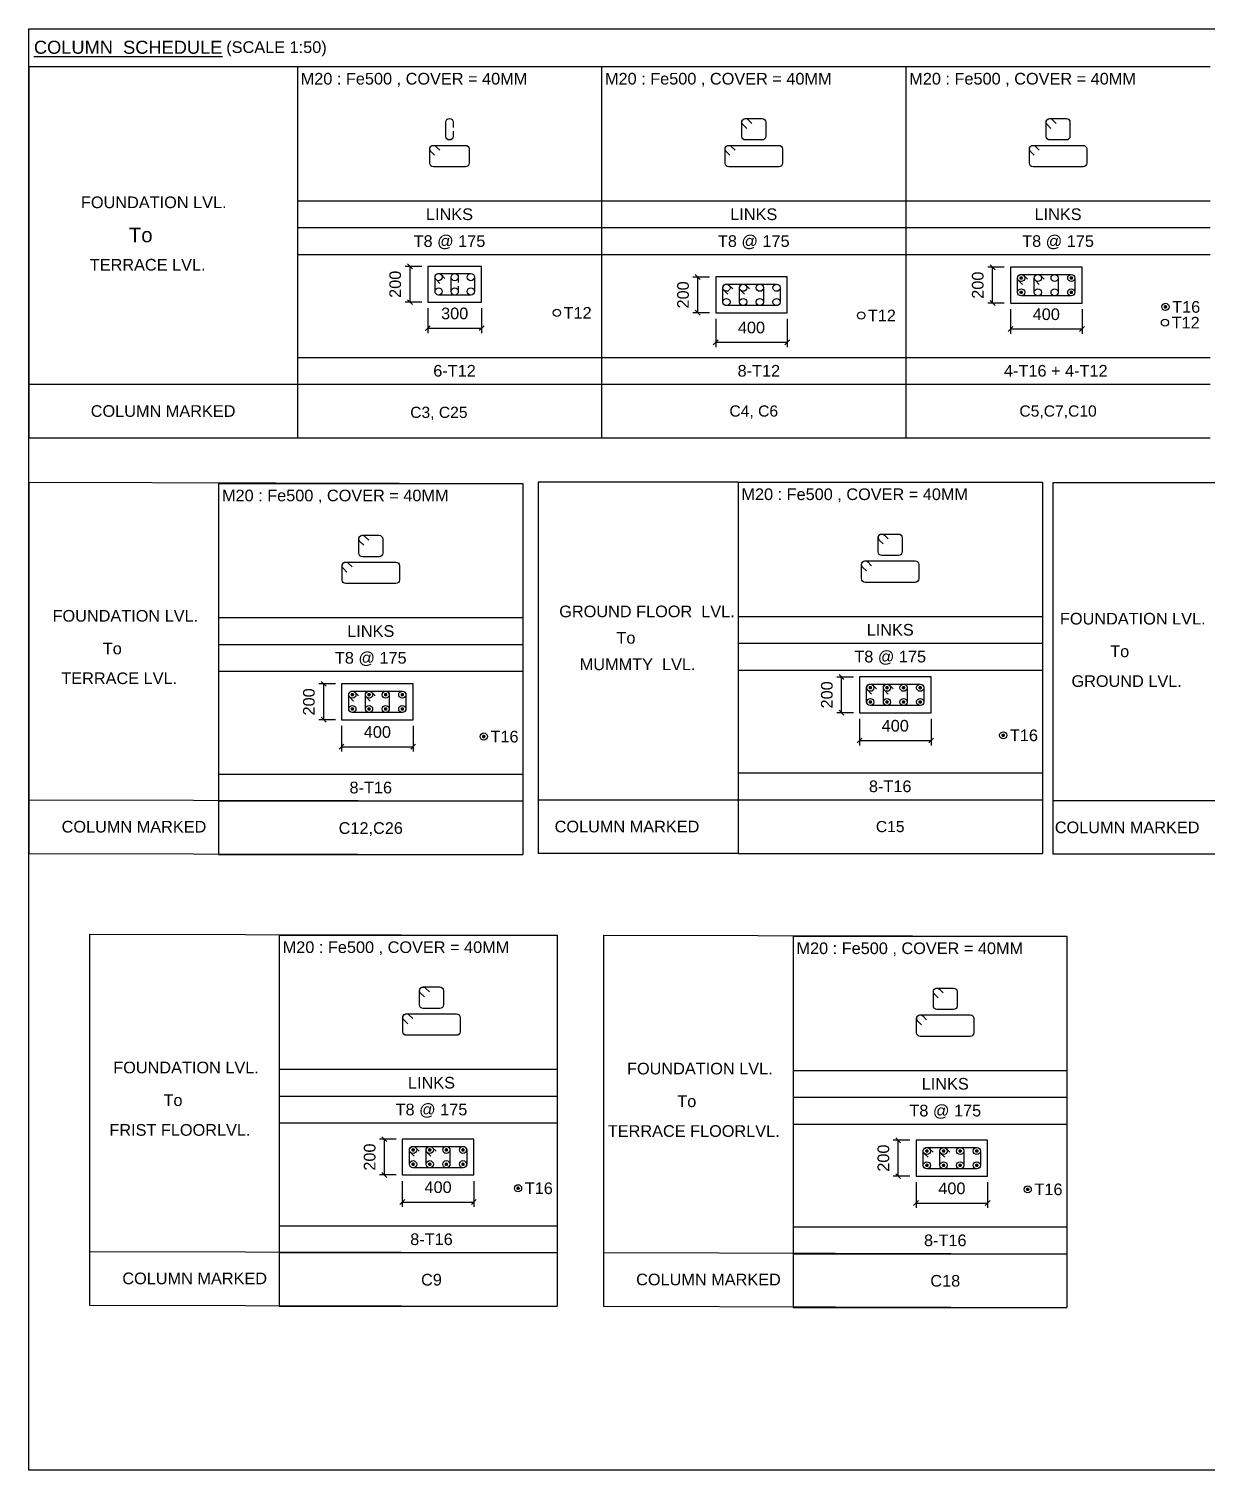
# Model space of a CAD drawing. Header units: metres. Extents: x 1689 to 2066, y 219 to 408.
# Drawn here: x 1733.46 to 1745.59, y 241.76 to 256.61 of the extents above; entities that cross this region are included whole.
import ezdxf
from ezdxf.enums import TextEntityAlignment as Align

# ---------------------------------------------------------------- set-up
doc = ezdxf.new("R2010")
doc.units = ezdxf.units.M
doc.header["$LTSCALE"] = 1.5
for name, color, linetype in [('Concrete Line', 2, 'Continuous'), ('DIM', 7, 'Continuous'), ('Labels', 4, 'Continuous'), ('Link', 225, 'Continuous'), ('Reinforcement', 4, 'Continuous'), ('Schedule Border', 60, 'Continuous'), ('Schedule Header', 4, 'Continuous'), ('Schedule Line', 60, 'Continuous'), ('Text', 31, 'Continuous')]:
    doc.layers.add(name, color=color, linetype=linetype)
doc.layers.add('FORMAT - STR', color=7, linetype='Continuous', lineweight=25)
doc.styles.add('SC-COL1', font='SansSerif')
doc.styles.add('SC-COL2', font='SansSerif')
doc.styles.add('SC-FTG1', font='sanss___.ttf')
doc.styles.get("Standard").update_dxf_attribs({"font": 'arial.ttf', "height": 0.2})
doc.dimstyles.get("Standard").update_dxf_attribs({"dimtxt": 0.18, "dimasz": 0.2, "dimexe": 0.18, "dimexo": 0.0625, "dimgap": 0.09, "dimtad": 1, "dimdec": 4, "dimzin": 0, "dimdsep": 46, "dimtxsty": 'Standard', "dimblk": 'OBLIQUE', "dimcen": 0.09, "dimadec": 0, "dimazin": 0, "dimtfac": 1, "dimtdec": 4, "dimtofl": 0, "dimtmove": 0, "dimatfit": 3, "dimfxl": 1, "dimtolj": 1, "dimtzin": 0, "dimarcsym": 0})

# ---------------------------------------------------------------- blocks, each defined once
blk = doc.blocks.new('_Oblique')
at = {"color": 0, "linetype": 'ByBlock', "lineweight": -2}
blk.add_line((-0.5, -0.5), (0.5, 0.5), dxfattribs=at)
blk = doc.blocks.new('*D128')
at = {"layer": 'Defpoints', "color": 0, "transparency": 16777216}
for p in [(1737.565, 253.792), (1738.118, 253.792), (1738.118, 253.524)]:
    blk.add_point(p, dxfattribs=at)
at = {"layer": 'DIM', "color": 0, "lineweight": -2, "transparency": 16777216}
for p, q in [((1737.565, 253.729), (1737.565, 253.474)), ((1738.118, 253.729), (1738.118, 253.474)), ((1737.565, 253.524), (1738.118, 253.524))]:
    blk.add_line(p, q, dxfattribs=at)
at = {"layer": 'DIM', "color": 0, "lineweight": -2, "transparency": 16777216, "xscale": 0.05, "yscale": 0.05, "zscale": 0.05, "rotation": 180}
blk.add_blockref('_Oblique', (1737.565, 253.524), dxfattribs=at)
at = {"layer": 'DIM', "color": 0, "lineweight": -2, "transparency": 16777216, "xscale": 0.05, "yscale": 0.05, "zscale": 0.05}
blk.add_blockref('_Oblique', (1738.118, 253.524), dxfattribs=at)
at = {"layer": 'DIM', "color": 0, "transparency": 16777216, "insert": (1737.841, 253.675), "char_height": 0.2, "attachment_point": 5}
blk.add_mtext('\\A1;{\\H0.6x;300}', dxfattribs=at)
blk = doc.blocks.new('*D129')
at = {"layer": 'Defpoints', "color": 0, "transparency": 16777216}
for p in [(1737.381, 254.161), (1737.565, 254.161), (1737.565, 253.792)]:
    blk.add_point(p, dxfattribs=at)
at = {"layer": 'DIM', "color": 0, "lineweight": -2, "transparency": 16777216}
for p, q in [((1737.502, 254.161), (1737.331, 254.161)), ((1737.381, 253.792), (1737.381, 254.161)), ((1737.502, 253.792), (1737.331, 253.792))]:
    blk.add_line(p, q, dxfattribs=at)
at = {"layer": 'DIM', "color": 0, "lineweight": -2, "transparency": 16777216, "xscale": 0.05, "yscale": 0.05, "zscale": 0.05}
for p, rotation in [((1737.381, 254.161), 90), ((1737.381, 253.792), 270)]:
    blk.add_blockref('_Oblique', p, dxfattribs=dict(at, rotation=rotation))
at = {"layer": 'DIM', "color": 0, "transparency": 16777216, "insert": (1737.229, 253.976), "char_height": 0.2, "attachment_point": 5, "rotation": 90}
blk.add_mtext('\\A1;{\\H0.6x;200}', dxfattribs=at)
blk = doc.blocks.new('*D130')
at = {"layer": 'Defpoints', "color": 0, "transparency": 16777216}
for p in [(1740.529, 253.683), (1741.266, 253.683), (1741.266, 253.379)]:
    blk.add_point(p, dxfattribs=at)
at = {"layer": 'DIM', "color": 0, "lineweight": -2, "transparency": 16777216}
for p, q in [((1740.529, 253.62), (1740.529, 253.329)), ((1741.266, 253.62), (1741.266, 253.329)), ((1740.529, 253.379), (1741.266, 253.379))]:
    blk.add_line(p, q, dxfattribs=at)
at = {"layer": 'DIM', "color": 0, "lineweight": -2, "transparency": 16777216, "xscale": 0.05, "yscale": 0.05, "zscale": 0.05, "rotation": 180}
blk.add_blockref('_Oblique', (1740.529, 253.379), dxfattribs=at)
at = {"layer": 'DIM', "color": 0, "lineweight": -2, "transparency": 16777216, "xscale": 0.05, "yscale": 0.05, "zscale": 0.05}
blk.add_blockref('_Oblique', (1741.266, 253.379), dxfattribs=at)
at = {"layer": 'DIM', "color": 0, "transparency": 16777216, "insert": (1740.897, 253.53), "char_height": 0.2, "attachment_point": 5}
blk.add_mtext('\\A1;{\\H0.6x;400}', dxfattribs=at)
blk = doc.blocks.new('*D131')
at = {"layer": 'Defpoints', "color": 0, "transparency": 16777216}
for p in [(1740.344, 254.051), (1740.529, 254.051), (1740.529, 253.683)]:
    blk.add_point(p, dxfattribs=at)
at = {"layer": 'DIM', "color": 0, "lineweight": -2, "transparency": 16777216}
for p, q in [((1740.466, 254.051), (1740.294, 254.051)), ((1740.344, 253.683), (1740.344, 254.051)), ((1740.466, 253.683), (1740.294, 253.683))]:
    blk.add_line(p, q, dxfattribs=at)
at = {"layer": 'DIM', "color": 0, "lineweight": -2, "transparency": 16777216, "xscale": 0.05, "yscale": 0.05, "zscale": 0.05}
for p, rotation in [((1740.344, 254.051), 90), ((1740.344, 253.683), 270)]:
    blk.add_blockref('_Oblique', p, dxfattribs=dict(at, rotation=rotation))
at = {"layer": 'DIM', "color": 0, "transparency": 16777216, "insert": (1740.193, 253.867), "char_height": 0.2, "attachment_point": 5, "rotation": 90}
blk.add_mtext('\\A1;{\\H0.6x;200}', dxfattribs=at)
blk = doc.blocks.new('*D132')
at = {"layer": 'Defpoints', "color": 0, "transparency": 16777216}
for p in [(1743.564, 253.783), (1744.301, 253.783), (1744.301, 253.516)]:
    blk.add_point(p, dxfattribs=at)
at = {"layer": 'DIM', "color": 0, "lineweight": -2, "transparency": 16777216}
for p, q in [((1743.564, 253.72), (1743.564, 253.466)), ((1744.301, 253.72), (1744.301, 253.466)), ((1743.564, 253.516), (1744.301, 253.516))]:
    blk.add_line(p, q, dxfattribs=at)
at = {"layer": 'DIM', "color": 0, "lineweight": -2, "transparency": 16777216, "xscale": 0.05, "yscale": 0.05, "zscale": 0.05, "rotation": 180}
blk.add_blockref('_Oblique', (1743.564, 253.516), dxfattribs=at)
at = {"layer": 'DIM', "color": 0, "lineweight": -2, "transparency": 16777216, "xscale": 0.05, "yscale": 0.05, "zscale": 0.05}
blk.add_blockref('_Oblique', (1744.301, 253.516), dxfattribs=at)
at = {"layer": 'DIM', "color": 0, "transparency": 16777216, "insert": (1743.933, 253.667), "char_height": 0.2, "attachment_point": 5}
blk.add_mtext('\\A1;{\\H0.6x;400}', dxfattribs=at)
blk = doc.blocks.new('*D133')
at = {"layer": 'Defpoints', "color": 0, "transparency": 16777216}
for p in [(1743.38, 254.151), (1743.564, 254.151), (1743.564, 253.783)]:
    blk.add_point(p, dxfattribs=at)
at = {"layer": 'DIM', "color": 0, "lineweight": -2, "transparency": 16777216}
for p, q in [((1743.501, 254.151), (1743.33, 254.151)), ((1743.38, 253.783), (1743.38, 254.151)), ((1743.501, 253.783), (1743.33, 253.783))]:
    blk.add_line(p, q, dxfattribs=at)
at = {"layer": 'DIM', "color": 0, "lineweight": -2, "transparency": 16777216, "xscale": 0.05, "yscale": 0.05, "zscale": 0.05}
for p, rotation in [((1743.38, 254.151), 90), ((1743.38, 253.783), 270)]:
    blk.add_blockref('_Oblique', p, dxfattribs=dict(at, rotation=rotation))
at = {"layer": 'DIM', "color": 0, "transparency": 16777216, "insert": (1743.228, 253.967), "char_height": 0.2, "attachment_point": 5, "rotation": 90}
blk.add_mtext('\\A1;{\\H0.6x;200}', dxfattribs=at)
blk = doc.blocks.new('*D122')
at = {"layer": 'Defpoints', "color": 0, "transparency": 16777216}
for p in [(1742.009, 249.562), (1742.747, 249.562), (1742.747, 249.276)]:
    blk.add_point(p, dxfattribs=at)
at = {"layer": 'DIM', "color": 0, "lineweight": -2, "transparency": 16777216}
for p, q in [((1742.009, 249.499), (1742.009, 249.226)), ((1742.747, 249.499), (1742.747, 249.226)), ((1742.009, 249.276), (1742.747, 249.276))]:
    blk.add_line(p, q, dxfattribs=at)
at = {"layer": 'DIM', "color": 0, "lineweight": -2, "transparency": 16777216, "xscale": 0.05, "yscale": 0.05, "zscale": 0.05, "rotation": 180}
blk.add_blockref('_Oblique', (1742.009, 249.276), dxfattribs=at)
at = {"layer": 'DIM', "color": 0, "lineweight": -2, "transparency": 16777216, "xscale": 0.05, "yscale": 0.05, "zscale": 0.05}
blk.add_blockref('_Oblique', (1742.747, 249.276), dxfattribs=at)
at = {"layer": 'DIM', "color": 0, "transparency": 16777216, "insert": (1742.378, 249.427), "char_height": 0.2, "attachment_point": 5}
blk.add_mtext('\\A1;{\\H0.6x;400}', dxfattribs=at)
blk = doc.blocks.new('*D123')
at = {"layer": 'Defpoints', "color": 0, "transparency": 16777216}
for p in [(1741.825, 249.93), (1742.009, 249.93), (1742.009, 249.562)]:
    blk.add_point(p, dxfattribs=at)
at = {"layer": 'DIM', "color": 0, "lineweight": -2, "transparency": 16777216}
for p, q in [((1741.947, 249.93), (1741.775, 249.93)), ((1741.825, 249.562), (1741.825, 249.93)), ((1741.947, 249.562), (1741.775, 249.562))]:
    blk.add_line(p, q, dxfattribs=at)
at = {"layer": 'DIM', "color": 0, "lineweight": -2, "transparency": 16777216, "xscale": 0.05, "yscale": 0.05, "zscale": 0.05}
for p, rotation in [((1741.825, 249.93), 90), ((1741.825, 249.562), 270)]:
    blk.add_blockref('_Oblique', p, dxfattribs=dict(at, rotation=rotation))
at = {"layer": 'DIM', "color": 0, "transparency": 16777216, "insert": (1741.674, 249.746), "char_height": 0.2, "attachment_point": 5, "rotation": 90}
blk.add_mtext('\\A1;{\\H0.6x;200}', dxfattribs=at)
blk = doc.blocks.new('*D134')
at = {"layer": 'Defpoints', "color": 0, "transparency": 16777216}
for p in [(1736.676, 249.49), (1737.413, 249.49), (1737.413, 249.212)]:
    blk.add_point(p, dxfattribs=at)
at = {"layer": 'DIM', "color": 0, "lineweight": -2, "transparency": 16777216}
for p, q in [((1736.676, 249.427), (1736.676, 249.162)), ((1737.413, 249.427), (1737.413, 249.162)), ((1736.676, 249.212), (1737.413, 249.212))]:
    blk.add_line(p, q, dxfattribs=at)
at = {"layer": 'DIM', "color": 0, "lineweight": -2, "transparency": 16777216, "xscale": 0.05, "yscale": 0.05, "zscale": 0.05, "rotation": 180}
blk.add_blockref('_Oblique', (1736.676, 249.212), dxfattribs=at)
at = {"layer": 'DIM', "color": 0, "lineweight": -2, "transparency": 16777216, "xscale": 0.05, "yscale": 0.05, "zscale": 0.05}
blk.add_blockref('_Oblique', (1737.413, 249.212), dxfattribs=at)
at = {"layer": 'DIM', "color": 0, "transparency": 16777216, "insert": (1737.045, 249.363), "char_height": 0.2, "attachment_point": 5}
blk.add_mtext('\\A1;{\\H0.6x;400}', dxfattribs=at)
blk = doc.blocks.new('*D135')
at = {"layer": 'Defpoints', "color": 0, "transparency": 16777216}
for p in [(1736.492, 249.859), (1736.676, 249.859), (1736.676, 249.49)]:
    blk.add_point(p, dxfattribs=at)
at = {"layer": 'DIM', "color": 0, "lineweight": -2, "transparency": 16777216}
for p, q in [((1736.614, 249.859), (1736.442, 249.859)), ((1736.492, 249.49), (1736.492, 249.859)), ((1736.614, 249.49), (1736.442, 249.49))]:
    blk.add_line(p, q, dxfattribs=at)
at = {"layer": 'DIM', "color": 0, "lineweight": -2, "transparency": 16777216, "xscale": 0.05, "yscale": 0.05, "zscale": 0.05}
for p, rotation in [((1736.492, 249.859), 90), ((1736.492, 249.49), 270)]:
    blk.add_blockref('_Oblique', p, dxfattribs=dict(at, rotation=rotation))
at = {"layer": 'DIM', "color": 0, "transparency": 16777216, "insert": (1736.34, 249.674), "char_height": 0.2, "attachment_point": 5, "rotation": 90}
blk.add_mtext('\\A1;{\\H0.6x;200}', dxfattribs=at)
blk = doc.blocks.new('*D169')
at = {"layer": 'Defpoints', "color": 0, "transparency": 16777216}
for p in [(1737.301, 244.8), (1738.038, 244.8), (1738.038, 244.521)]:
    blk.add_point(p, dxfattribs=at)
at = {"layer": 'DIM', "color": 0, "lineweight": -2, "transparency": 16777216}
for p, q in [((1737.301, 244.737), (1737.301, 244.471)), ((1738.038, 244.737), (1738.038, 244.471)), ((1737.301, 244.521), (1738.038, 244.521))]:
    blk.add_line(p, q, dxfattribs=at)
at = {"layer": 'DIM', "color": 0, "lineweight": -2, "transparency": 16777216, "xscale": 0.05, "yscale": 0.05, "zscale": 0.05, "rotation": 180}
blk.add_blockref('_Oblique', (1737.301, 244.521), dxfattribs=at)
at = {"layer": 'DIM', "color": 0, "lineweight": -2, "transparency": 16777216, "xscale": 0.05, "yscale": 0.05, "zscale": 0.05}
blk.add_blockref('_Oblique', (1738.038, 244.521), dxfattribs=at)
at = {"layer": 'DIM', "color": 0, "transparency": 16777216, "insert": (1737.67, 244.673), "char_height": 0.2, "attachment_point": 5}
blk.add_mtext('\\A1;{\\H0.6x;400}', dxfattribs=at)
blk = doc.blocks.new('*D170')
at = {"layer": 'Defpoints', "color": 0, "transparency": 16777216}
for p in [(1737.117, 245.168), (1737.301, 245.168), (1737.301, 244.8)]:
    blk.add_point(p, dxfattribs=at)
at = {"layer": 'DIM', "color": 0, "lineweight": -2, "transparency": 16777216}
for p, q in [((1737.239, 245.168), (1737.067, 245.168)), ((1737.117, 244.8), (1737.117, 245.168)), ((1737.239, 244.8), (1737.067, 244.8))]:
    blk.add_line(p, q, dxfattribs=at)
at = {"layer": 'DIM', "color": 0, "lineweight": -2, "transparency": 16777216, "xscale": 0.05, "yscale": 0.05, "zscale": 0.05}
for p, rotation in [((1737.117, 245.168), 90), ((1737.117, 244.8), 270)]:
    blk.add_blockref('_Oblique', p, dxfattribs=dict(at, rotation=rotation))
at = {"layer": 'DIM', "color": 0, "transparency": 16777216, "insert": (1736.966, 244.984), "char_height": 0.2, "attachment_point": 5, "rotation": 90}
blk.add_mtext('\\A1;{\\H0.6x;200}', dxfattribs=at)
blk = doc.blocks.new('*D171')
at = {"layer": 'Defpoints', "color": 0, "transparency": 16777216}
for p in [(1742.592, 244.788), (1743.329, 244.788), (1743.329, 244.51)]:
    blk.add_point(p, dxfattribs=at)
at = {"layer": 'DIM', "color": 0, "lineweight": -2, "transparency": 16777216}
for p, q in [((1742.592, 244.726), (1742.592, 244.46)), ((1743.329, 244.726), (1743.329, 244.46)), ((1742.592, 244.51), (1743.329, 244.51))]:
    blk.add_line(p, q, dxfattribs=at)
at = {"layer": 'DIM', "color": 0, "lineweight": -2, "transparency": 16777216, "xscale": 0.05, "yscale": 0.05, "zscale": 0.05, "rotation": 180}
blk.add_blockref('_Oblique', (1742.592, 244.51), dxfattribs=at)
at = {"layer": 'DIM', "color": 0, "lineweight": -2, "transparency": 16777216, "xscale": 0.05, "yscale": 0.05, "zscale": 0.05}
blk.add_blockref('_Oblique', (1743.329, 244.51), dxfattribs=at)
at = {"layer": 'DIM', "color": 0, "transparency": 16777216, "insert": (1742.961, 244.661), "char_height": 0.2, "attachment_point": 5}
blk.add_mtext('\\A1;{\\H0.6x;400}', dxfattribs=at)
blk = doc.blocks.new('*D172')
at = {"layer": 'Defpoints', "color": 0, "transparency": 16777216}
for p in [(1742.408, 245.157), (1742.592, 245.157), (1742.592, 244.788)]:
    blk.add_point(p, dxfattribs=at)
at = {"layer": 'DIM', "color": 0, "lineweight": -2, "transparency": 16777216}
for p, q in [((1742.529, 245.157), (1742.358, 245.157)), ((1742.408, 244.788), (1742.408, 245.157)), ((1742.529, 244.788), (1742.358, 244.788))]:
    blk.add_line(p, q, dxfattribs=at)
at = {"layer": 'DIM', "color": 0, "lineweight": -2, "transparency": 16777216, "xscale": 0.05, "yscale": 0.05, "zscale": 0.05}
for p, rotation in [((1742.408, 245.157), 90), ((1742.408, 244.788), 270)]:
    blk.add_blockref('_Oblique', p, dxfattribs=dict(at, rotation=rotation))
at = {"layer": 'DIM', "color": 0, "transparency": 16777216, "insert": (1742.256, 244.973), "char_height": 0.2, "attachment_point": 5, "rotation": 90}
blk.add_mtext('\\A1;{\\H0.6x;200}', dxfattribs=at)

msp = doc.modelspace()

# ---------------------------------------------------------------- linework, layer by layer
at = {"layer": 'Concrete Line'}
for points in [[(1738.11782, 254.16062), (1737.56486, 254.16062)], [(1737.56486, 254.16062), (1737.56486, 253.79198)], [(1738.11782, 253.79198), (1738.11782, 254.16062)], [(1744.30115, 254.15145), (1743.56387, 254.15145)], [(1743.56387, 254.15145), (1743.56387, 253.78281)], [(1744.30115, 253.78281), (1744.30115, 254.15145)], [(1741.26609, 254.05136), (1740.52881, 254.05136)], [(1740.52881, 254.05136), (1740.52881, 253.68272)], [(1741.26609, 253.68272), (1741.26609, 254.05136)], [(1737.56486, 253.79198), (1738.11782, 253.79198)], [(1740.52881, 253.68272), (1741.26609, 253.68272)], [(1743.56387, 253.78281), (1744.30115, 253.78281)], [(1742.74657, 249.93031), (1742.00929, 249.93031)], [(1742.00929, 249.93031), (1742.00929, 249.56167)], [(1742.74657, 249.56167), (1742.74657, 249.93031)], [(1737.41331, 249.85861), (1736.67603, 249.85861)], [(1736.67603, 249.85861), (1736.67603, 249.48997)], [(1737.41331, 249.48997), (1737.41331, 249.85861)], [(1736.67603, 249.48997), (1737.41331, 249.48997)], [(1742.00929, 249.56167), (1742.74657, 249.56167)], [(1738.0384, 245.16835), (1737.30112, 245.16835)], [(1737.30112, 245.16835), (1737.30112, 244.79971)], [(1738.0384, 244.79971), (1738.0384, 245.16835)], [(1743.32922, 245.15711), (1742.59194, 245.15711)], [(1742.59194, 245.15711), (1742.59194, 244.78847)], [(1743.32922, 244.78847), (1743.32922, 245.15711)], [(1737.30112, 244.79971), (1738.0384, 244.79971)], [(1742.59194, 244.78847), (1743.32922, 244.78847)]]:
    msp.add_lwpolyline(points, dxfattribs=at)
at = {"layer": 'FORMAT - STR'}
msp.add_lwpolyline([(1754.45592, 256.60817), (1754.45592, 241.75817), (1733.45592, 241.75817), (1733.45592, 256.60817)], close=True, dxfattribs=at)
at = {"layer": 'Link'}
for points in [[(1737.8243, 255.55496), (1737.8243, 255.49967, -1), (1737.75057, 255.49967), (1737.75057, 255.64712, -1), (1737.8243, 255.64712), (1737.8243, 255.59183)], [(1740.84788, 255.58196), (1740.80878, 255.62106, -0.66831359), (1740.83486, 255.68399), (1741.00689, 255.68399, -0.4143234), (1741.04376, 255.64712), (1741.04376, 255.49967, -0.4143234), (1741.00689, 255.4628), (1740.83486, 255.4628, -0.4143234), (1740.79799, 255.49967), (1740.79799, 255.64712, -0.6681793), (1740.86091, 255.67319), (1740.90001, 255.63409)], [(1743.98132, 255.58196), (1743.94222, 255.62106, -0.66831359), (1743.9683, 255.68399), (1744.14033, 255.68399, -0.4143234), (1744.1772, 255.64712), (1744.1772, 255.49967, -0.4143234), (1744.14033, 255.4628), (1743.9683, 255.4628, -0.4143234), (1743.93143, 255.49967), (1743.93143, 255.64712, -0.6681793), (1743.99435, 255.67319), (1744.03345, 255.63409)], [(1737.63458, 255.30548), (1737.59548, 255.34458, -0.66817797), (1737.62155, 255.40751), (1737.95332, 255.40751, -0.41421356), (1737.99019, 255.37064), (1737.99019, 255.22319, -0.41421356), (1737.95332, 255.18632), (1737.62155, 255.18632, -0.41421356), (1737.58468, 255.22319), (1737.58468, 255.37064, -0.6681793), (1737.64761, 255.39671), (1737.68671, 255.35761)], [(1740.67586, 255.30548), (1740.63676, 255.34458, -0.66817797), (1740.66283, 255.40751), (1741.17892, 255.40751, -0.41421356), (1741.21579, 255.37064), (1741.21579, 255.22319, -0.41421356), (1741.17892, 255.18632), (1740.66283, 255.18632, -0.41421356), (1740.62596, 255.22319), (1740.62596, 255.37064, -0.6681793), (1740.68889, 255.39671), (1740.72799, 255.35761)], [(1743.8093, 255.30548), (1743.7702, 255.34458, -0.66817797), (1743.79627, 255.40751), (1744.31236, 255.40751, -0.41421356), (1744.34923, 255.37064), (1744.34923, 255.22319, -0.41421356), (1744.31236, 255.18632), (1743.79627, 255.18632, -0.41421356), (1743.7594, 255.22319), (1743.7594, 255.37064, -0.6681793), (1743.82233, 255.39671), (1743.86143, 255.35761)], [(1737.68849, 253.98486), (1737.64939, 254.02396, -0.66817797), (1737.67546, 254.08689), (1738.00723, 254.08689, -0.41421356), (1738.0441, 254.05003), (1738.0441, 253.90257, -0.41421356), (1738.00723, 253.86571), (1737.67546, 253.86571, -0.41421356), (1737.63859, 253.90257), (1737.63859, 254.05003, -0.6681793), (1737.70152, 254.07609), (1737.74062, 254.03699)], [(1737.87821, 253.95787), (1737.87821, 253.90257, -1), (1737.80448, 253.90257), (1737.80448, 254.05003, -1), (1737.87821, 254.05003), (1737.87821, 253.99473)], [(1740.65244, 253.8756), (1740.61334, 253.9147, -0.66817797), (1740.63941, 253.97764), (1741.1555, 253.97764, -0.41421356), (1741.19237, 253.94077), (1741.19237, 253.79332, -0.41421356), (1741.1555, 253.75645), (1740.63941, 253.75645, -0.41421356), (1740.60254, 253.79332), (1740.60254, 253.94077, -0.6681793), (1740.66547, 253.96684), (1740.70457, 253.92774)], [(1740.82446, 253.8756), (1740.78536, 253.9147, -0.66831359), (1740.81144, 253.97764), (1740.98347, 253.97764, -0.4143234), (1741.02034, 253.94077), (1741.02034, 253.79332, -0.4143234), (1740.98347, 253.75645), (1740.81144, 253.75645, -0.4143234), (1740.77457, 253.79332), (1740.77457, 253.94077, -0.6681793), (1740.83749, 253.96684), (1740.87659, 253.92774)], [(1743.6875, 253.97569), (1743.6484, 254.01479, -0.66817797), (1743.67446, 254.07772), (1744.19056, 254.07772, -0.41421356), (1744.22742, 254.04086), (1744.22742, 253.8934, -0.41421356), (1744.19056, 253.85654), (1743.67446, 253.85654, -0.41421356), (1743.6376, 253.8934), (1743.6376, 254.04086, -0.6681793), (1743.70053, 254.06692), (1743.73963, 254.02782)], [(1743.85951, 253.97569), (1743.82041, 254.01479, -0.66831359), (1743.84649, 254.07772), (1744.01853, 254.07772, -0.4143234), (1744.05539, 254.04086), (1744.05539, 253.8934, -0.4143234), (1744.01853, 253.85654), (1743.84649, 253.85654, -0.4143234), (1743.80963, 253.8934), (1743.80963, 254.04086, -0.6681793), (1743.87255, 254.06692), (1743.91165, 254.02782)], [(1736.90391, 251.28797), (1736.86481, 251.32707, -0.66831359), (1736.89089, 251.39), (1737.06293, 251.39, -0.4143234), (1737.09979, 251.35314), (1737.09979, 251.20568, -0.4143234), (1737.06293, 251.16882), (1736.89089, 251.16882, -0.4143234), (1736.85403, 251.20568), (1736.85403, 251.35314, -0.6681793), (1736.91695, 251.37921), (1736.95605, 251.34011)], [(1742.25279, 251.30082), (1742.21369, 251.33992, -0.66831359), (1742.23977, 251.40285), (1742.41181, 251.40285, -0.4143234), (1742.44867, 251.36598), (1742.44867, 251.21853, -0.4143234), (1742.41181, 251.18166), (1742.23977, 251.18166, -0.4143234), (1742.20291, 251.21853), (1742.20291, 251.36598, -0.6681793), (1742.26583, 251.39205), (1742.30493, 251.35295)], [(1736.7319, 251.01149), (1736.6928, 251.05059, -0.66817797), (1736.71886, 251.11352), (1737.23496, 251.11352, -0.41421356), (1737.27182, 251.07666), (1737.27182, 250.9292, -0.41421356), (1737.23496, 250.89234), (1736.71886, 250.89234, -0.41421356), (1736.682, 250.9292), (1736.682, 251.07666, -0.6681793), (1736.74493, 251.10273), (1736.78403, 251.06363)], [(1742.08078, 251.02434), (1742.04168, 251.06344, -0.66817797), (1742.06774, 251.12637), (1742.58384, 251.12637, -0.41421356), (1742.6207, 251.0895), (1742.6207, 250.94205, -0.41421356), (1742.58384, 250.90518), (1742.06774, 250.90518, -0.41421356), (1742.03088, 250.94205), (1742.03088, 251.0895, -0.6681793), (1742.09381, 251.11557), (1742.13291, 251.07647)], [(1736.79966, 249.68285), (1736.76056, 249.72195, -0.66817797), (1736.78663, 249.78488), (1737.30272, 249.78488, -0.41421356), (1737.33959, 249.74802), (1737.33959, 249.60056, -0.41421356), (1737.30272, 249.5637), (1736.78663, 249.5637, -0.41421356), (1736.74976, 249.60056), (1736.74976, 249.74802, -0.6681793), (1736.81269, 249.77409), (1736.85179, 249.73499)], [(1736.97168, 249.68285), (1736.93258, 249.72195, -0.66831359), (1736.95866, 249.78488), (1737.13069, 249.78488, -0.4143234), (1737.16756, 249.74802), (1737.16756, 249.60056, -0.4143234), (1737.13069, 249.5637), (1736.95866, 249.5637, -0.4143234), (1736.92179, 249.60056), (1736.92179, 249.74802, -0.6681793), (1736.98471, 249.77409), (1737.02381, 249.73499)], [(1742.13292, 249.75455), (1742.09382, 249.79365, -0.66817797), (1742.11988, 249.85658), (1742.63598, 249.85658, -0.41421356), (1742.67284, 249.81972), (1742.67284, 249.67226, -0.41421356), (1742.63598, 249.6354), (1742.11988, 249.6354, -0.41421356), (1742.08302, 249.67226), (1742.08302, 249.81972, -0.6681793), (1742.14595, 249.84578), (1742.18505, 249.80668)], [(1742.30493, 249.75455), (1742.26583, 249.79365, -0.66831359), (1742.29191, 249.85658), (1742.46395, 249.85658, -0.4143234), (1742.50081, 249.81972), (1742.50081, 249.67226, -0.4143234), (1742.46395, 249.6354), (1742.29191, 249.6354, -0.4143234), (1742.25505, 249.67226), (1742.25505, 249.81972, -0.6681793), (1742.31797, 249.84578), (1742.35707, 249.80668)], [(1737.529, 246.63437), (1737.4899, 246.67347, -0.66831359), (1737.51598, 246.7364), (1737.68802, 246.7364, -0.4143234), (1737.72488, 246.69954), (1737.72488, 246.55208, -0.4143234), (1737.68802, 246.51522), (1737.51598, 246.51522, -0.4143234), (1737.47912, 246.55208), (1737.47912, 246.69954, -0.6681793), (1737.54203, 246.72561), (1737.58113, 246.68651)], [(1742.81982, 246.62313), (1742.78072, 246.66223, -0.66831359), (1742.8068, 246.72516), (1742.97883, 246.72516, -0.4143234), (1743.0157, 246.68829), (1743.0157, 246.54084, -0.4143234), (1742.97883, 246.50397), (1742.8068, 246.50397, -0.4143234), (1742.76993, 246.54084), (1742.76993, 246.68829, -0.6681793), (1742.83285, 246.71436), (1742.87195, 246.67526)], [(1737.35698, 246.35789), (1737.31788, 246.39699, -0.66817797), (1737.34395, 246.45992), (1737.86005, 246.45992, -0.41421356), (1737.89691, 246.42306), (1737.89691, 246.2756, -0.41421356), (1737.86005, 246.23874), (1737.34395, 246.23874, -0.41421356), (1737.30709, 246.2756), (1737.30709, 246.42306, -0.6681793), (1737.37002, 246.44913), (1737.40912, 246.41003)], [(1742.6478, 246.34665), (1742.6087, 246.38575, -0.66817797), (1742.63477, 246.44868), (1743.15086, 246.44868, -0.41421356), (1743.18773, 246.41181), (1743.18773, 246.26436, -0.41421356), (1743.15086, 246.22749), (1742.63477, 246.22749, -0.41421356), (1742.5979, 246.26436), (1742.5979, 246.41181, -0.6681793), (1742.66083, 246.43788), (1742.69993, 246.39878)], [(1737.42475, 244.9926), (1737.38565, 245.0317, -0.66817797), (1737.41171, 245.09463), (1737.92781, 245.09463, -0.41421356), (1737.96467, 245.05776), (1737.96467, 244.91031, -0.41421356), (1737.92781, 244.87344), (1737.41171, 244.87344, -0.41421356), (1737.37485, 244.91031), (1737.37485, 245.05776, -0.6681793), (1737.43778, 245.08383), (1737.47688, 245.04473)], [(1737.59676, 244.9926), (1737.55766, 245.0317, -0.66831359), (1737.58374, 245.09463), (1737.75578, 245.09463, -0.4143234), (1737.79264, 245.05776), (1737.79264, 244.91031, -0.4143234), (1737.75578, 244.87344), (1737.58374, 244.87344, -0.4143234), (1737.54688, 244.91031), (1737.54688, 245.05776, -0.6681793), (1737.6098, 245.08383), (1737.6489, 245.04473)], [(1742.71556, 244.98135), (1742.67646, 245.02045, -0.66817797), (1742.70253, 245.08338), (1743.21862, 245.08338, -0.41421356), (1743.25549, 245.04652), (1743.25549, 244.89906, -0.41421356), (1743.21862, 244.8622), (1742.70253, 244.8622, -0.41421356), (1742.66566, 244.89906), (1742.66566, 245.04652, -0.6681793), (1742.7286, 245.07258), (1742.7677, 245.03348)], [(1742.88758, 244.98135), (1742.84848, 245.02045, -0.66831359), (1742.87456, 245.08338), (1743.04659, 245.08338, -0.4143234), (1743.08346, 245.04652), (1743.08346, 244.89906, -0.4143234), (1743.04659, 244.8622), (1742.87456, 244.8622, -0.4143234), (1742.8377, 244.89906), (1742.8377, 245.04652, -0.6681793), (1742.90061, 245.07258), (1742.93971, 245.03348)]]:
    msp.add_lwpolyline(points, format="xyb", dxfattribs=at)
at = {"layer": 'Reinforcement', "color": 4, "const_width": 0.01843}
for points in [[(1743.66525, 254.04086, 1), (1743.68368, 254.04086, 1)], [(1744.18134, 254.04086, 1), (1744.19977, 254.04086, 1)], [(1743.66525, 253.8934, 1), (1743.68368, 253.8934, 1)], [(1744.18134, 253.8934, 1), (1744.19977, 253.8934, 1)], [(1745.15102, 253.74322, 1), (1745.16945, 253.74322, 1)], [(1742.11193, 249.81972, 1), (1742.13036, 249.81972, 1)], [(1742.28337, 249.81972, 1), (1742.3018, 249.81972, 1)], [(1742.4725, 249.81972, -1), (1742.45407, 249.81972, -1)], [(1742.64393, 249.81972, -1), (1742.6255, 249.81972, -1)], [(1736.77867, 249.74802, 1), (1736.7971, 249.74802, 1)], [(1736.95011, 249.74802, 1), (1736.96854, 249.74802, 1)], [(1737.13924, 249.74802, -1), (1737.12081, 249.74802, -1)], [(1737.31068, 249.74802, -1), (1737.29225, 249.74802, -1)], [(1742.11193, 249.67226, -1), (1742.13036, 249.67226, -1)], [(1742.28337, 249.67226, -1), (1742.3018, 249.67226, -1)], [(1742.4725, 249.67226, 1), (1742.45407, 249.67226, 1)], [(1742.64393, 249.67226, 1), (1742.6255, 249.67226, 1)], [(1736.77867, 249.60056, -1), (1736.7971, 249.60056, -1)], [(1736.95011, 249.60056, -1), (1736.96854, 249.60056, -1)], [(1737.13924, 249.60056, 1), (1737.12081, 249.60056, 1)], [(1737.31068, 249.60056, 1), (1737.29225, 249.60056, 1)], [(1738.13135, 249.3164, 1), (1738.14979, 249.3164, 1)], [(1743.48023, 249.32925, 1), (1743.49866, 249.32925, 1)], [(1737.40376, 245.05776, 1), (1737.42219, 245.05776, 1)], [(1737.57519, 245.05776, 1), (1737.59363, 245.05776, 1)], [(1737.76433, 245.05776, -1), (1737.7459, 245.05776, -1)], [(1737.93576, 245.05776, -1), (1737.91733, 245.05776, -1)], [(1742.69457, 245.04652, 1), (1742.71301, 245.04652, 1)], [(1742.86601, 245.04652, 1), (1742.88444, 245.04652, 1)], [(1743.05514, 245.04652, -1), (1743.03671, 245.04652, -1)], [(1743.22658, 245.04652, -1), (1743.20815, 245.04652, -1)], [(1737.40376, 244.91031, -1), (1737.42219, 244.91031, -1)], [(1737.57519, 244.91031, -1), (1737.59363, 244.91031, -1)], [(1737.76433, 244.91031, 1), (1737.7459, 244.91031, 1)], [(1737.93576, 244.91031, 1), (1737.91733, 244.91031, 1)], [(1742.69457, 244.89906, -1), (1742.71301, 244.89906, -1)], [(1742.86601, 244.89906, -1), (1742.88444, 244.89906, -1)], [(1743.05514, 244.89906, 1), (1743.03671, 244.89906, 1)], [(1743.22658, 244.89906, 1), (1743.20815, 244.89906, 1)], [(1738.48452, 244.6628, 1), (1738.50295, 244.6628, 1)], [(1743.73292, 244.65156, 1), (1743.75135, 244.65156, 1)]]:
    msp.add_lwpolyline(points, format="xyb", close=True, dxfattribs=at)
at = {"layer": 'Reinforcement', "color": 4}
for centre in [(1737.67546, 254.05003), (1737.84134, 254.05003), (1738.00723, 254.05003), (1737.67546, 253.90257), (1737.84134, 253.90257), (1738.00723, 253.90257), (1740.63941, 253.94077), (1740.81144, 253.94077), (1740.98347, 253.94077), (1741.1555, 253.94077), (1743.67446, 254.04086), (1743.84649, 254.04086), (1744.01853, 254.04086), (1744.19056, 254.04086), (1740.63941, 253.79332), (1740.81144, 253.79332), (1740.98347, 253.79332), (1741.1555, 253.79332), (1743.67446, 253.8934), (1743.84649, 253.8934), (1744.01853, 253.8934), (1744.19056, 253.8934), (1738.89336, 253.6821), (1742.0268, 253.65482), (1745.16024, 253.74322), (1745.15479, 253.58094), (1736.78789, 249.74802), (1736.95932, 249.74802), (1737.13003, 249.74802), (1737.30146, 249.74802), (1742.12114, 249.81972), (1742.29258, 249.81972), (1742.46328, 249.81972), (1742.63472, 249.81972), (1736.78789, 249.60056), (1736.95932, 249.60056), (1737.13003, 249.60056), (1737.30146, 249.60056), (1742.12114, 249.67226), (1742.29258, 249.67226), (1742.46328, 249.67226), (1742.63472, 249.67226), (1738.14057, 249.3164), (1743.48945, 249.32925), (1737.41297, 245.05776), (1737.58441, 245.05776), (1737.75511, 245.05776), (1737.92655, 245.05776), (1742.70379, 245.04652), (1742.87523, 245.04652), (1743.04593, 245.04652), (1743.21736, 245.04652), (1737.41297, 244.91031), (1737.58441, 244.91031), (1737.75511, 244.91031), (1737.92655, 244.91031), (1742.70379, 244.89906), (1742.87523, 244.89906), (1743.04593, 244.89906), (1743.21736, 244.89906), (1738.49374, 244.6628), (1743.74214, 244.65156)]:
    msp.add_circle(centre, 0.03686, dxfattribs=at)
at = {"layer": 'Schedule Border'}
for p, q in [((1733.45592, 256.21852), (1742.4876, 256.21852)), ((1733.45592, 256.21852), (1733.45592, 252.39388)), ((1736.22072, 256.21852), (1736.22072, 252.39388)), ((1739.35416, 256.21852), (1739.35416, 252.39388)), ((1742.4876, 256.21852), (1745.62104, 256.21852)), ((1742.4876, 256.21852), (1742.4876, 252.39388)), ((1733.45592, 252.94684), (1739.35416, 252.94684)), ((1736.58936, 252.94684), (1742.4876, 252.94684)), ((1742.4876, 252.94684), (1745.62104, 252.94684)), ((1733.45592, 252.39388), (1739.35416, 252.39388)), ((1733.45592, 252.39388), (1742.4876, 252.39388)), ((1742.4876, 252.39388), (1745.62104, 252.39388)), ((1742.4876, 252.39388), (1745.62104, 252.39388)), ((1733.45592, 251.93578), (1738.54363, 251.92453)), ((1733.45592, 251.93578), (1733.45592, 248.11114)), ((1735.41019, 251.92453), (1738.54363, 251.92453)), ((1735.41019, 251.92453), (1735.41019, 248.09989)), ((1738.7008, 251.93738), (1738.7008, 248.11274)), ((1740.75907, 251.93738), (1743.89251, 251.93738)), ((1743.89251, 251.93738), (1743.89251, 248.11274)), ((1743.99944, 251.92895), (1743.99944, 248.10431)), ((1733.45592, 248.6641), (1738.54363, 248.65285)), ((1735.41019, 248.65285), (1738.54363, 248.65285)), ((1738.7008, 248.6657), (1743.89251, 248.6657)), ((1743.99944, 248.65727), (1748.44882, 248.65727)), ((1733.45592, 248.11114), (1738.54363, 248.09989)), ((1733.45592, 248.11114), (1738.54363, 248.09989)), ((1735.41019, 248.09989), (1738.54363, 248.09989)), ((1735.41019, 248.09989), (1738.54363, 248.09989)), ((1740.75907, 248.11274), (1743.89251, 248.11274)), ((1740.75907, 248.11274), (1743.89251, 248.11274)), ((1734.081, 247.28218), (1738.8968, 247.27093)), ((1734.081, 247.28218), (1734.081, 243.45754)), ((1736.03528, 247.27093), (1738.8968, 247.27093)), ((1736.03528, 247.27093), (1736.03528, 243.44629)), ((1739.37182, 247.27093), (1744.1452, 247.25969)), ((1739.37182, 247.27093), (1739.37182, 243.44629)), ((1741.32609, 247.25969), (1744.1452, 247.25969)), ((1741.32609, 247.25969), (1741.32609, 243.43505)), ((1734.081, 244.0105), (1738.8968, 243.99925)), ((1736.03528, 243.99925), (1738.8968, 243.99925)), ((1739.37182, 243.99925), (1744.1452, 243.98801)), ((1741.32609, 243.98801), (1744.1452, 243.98801)), ((1734.081, 243.45754), (1738.8968, 243.44629)), ((1734.081, 243.45754), (1738.8968, 243.44629)), ((1736.03528, 243.44629), (1738.8968, 243.44629)), ((1736.03528, 243.44629), (1738.8968, 243.44629)), ((1739.37182, 243.44629), (1744.1452, 243.43505)), ((1739.37182, 243.44629), (1744.1452, 243.43505)), ((1741.32609, 243.43505), (1744.1452, 243.43505)), ((1741.32609, 243.43505), (1744.1452, 243.43505))]:
    msp.add_line(p, q, dxfattribs=at)
at = {"layer": 'Schedule Line'}
for p, q in [((1739.35416, 256.21852), (1739.35416, 252.39388)), ((1739.35416, 256.21852), (1739.35416, 252.39388)), ((1742.4876, 256.21852), (1742.4876, 252.39388)), ((1736.22072, 254.83612), (1739.35416, 254.83612)), ((1739.35416, 254.83612), (1742.4876, 254.83612)), ((1742.4876, 254.83612), (1745.62104, 254.83612)), ((1736.22072, 254.55964), (1739.35416, 254.55964)), ((1739.35416, 254.55964), (1742.4876, 254.55964)), ((1742.4876, 254.55964), (1745.62104, 254.55964)), ((1736.22072, 254.28316), (1739.35416, 254.28316)), ((1739.35416, 254.28316), (1742.4876, 254.28316)), ((1742.4876, 254.28316), (1745.62104, 254.28316)), ((1736.22072, 253.22332), (1739.35416, 253.22332)), ((1739.35416, 253.22332), (1742.4876, 253.22332)), ((1742.4876, 253.22332), (1745.62104, 253.22332)), ((1738.54363, 251.92453), (1738.54363, 248.09989)), ((1738.54363, 251.92453), (1738.54363, 248.09989)), ((1738.54363, 251.92453), (1738.54363, 248.09989)), ((1738.54363, 251.92453), (1738.54363, 248.09989)), ((1738.54363, 251.92453), (1738.54363, 248.09989)), ((1738.54363, 251.92453), (1738.54363, 248.09989)), ((1738.54363, 251.92453), (1738.54363, 248.09989)), ((1738.54363, 251.92453), (1738.54363, 248.09989)), ((1740.75907, 251.93738), (1738.7008, 251.93738)), ((1740.75907, 251.93738), (1740.75907, 248.11274)), ((1740.75907, 251.93738), (1740.75907, 248.11274)), ((1745.6871, 251.92895), (1743.99944, 251.92895)), ((1735.41019, 250.54213), (1738.54363, 250.54213)), ((1740.75907, 250.55498), (1743.89251, 250.55498)), ((1735.41019, 250.26565), (1738.54363, 250.26565)), ((1740.75907, 250.2785), (1743.89251, 250.2785)), ((1735.41019, 249.98917), (1738.54363, 249.98917)), ((1740.75907, 250.00202), (1743.89251, 250.00202)), ((1735.41019, 248.92933), (1738.54363, 248.92933)), ((1740.75907, 248.94218), (1743.89251, 248.94218)), ((1740.75907, 248.11274), (1738.7008, 248.11274)), ((1745.6871, 248.10431), (1743.99944, 248.10431)), ((1738.8968, 247.27093), (1738.8968, 243.44629)), ((1738.8968, 247.27093), (1738.8968, 243.44629)), ((1738.8968, 247.27093), (1738.8968, 243.44629)), ((1738.8968, 247.27093), (1738.8968, 243.44629)), ((1738.8968, 247.27093), (1738.8968, 243.44629)), ((1738.8968, 247.27093), (1738.8968, 243.44629)), ((1738.8968, 247.27093), (1738.8968, 243.44629)), ((1738.8968, 247.27093), (1738.8968, 243.44629)), ((1744.1452, 247.25969), (1744.1452, 243.43505)), ((1744.1452, 247.25969), (1744.1452, 243.43505)), ((1744.1452, 247.25969), (1744.1452, 243.43505)), ((1744.1452, 247.25969), (1744.1452, 243.43505)), ((1744.1452, 247.25969), (1744.1452, 243.43505)), ((1744.1452, 247.25969), (1744.1452, 243.43505)), ((1744.1452, 247.25969), (1744.1452, 243.43505)), ((1744.1452, 247.25969), (1744.1452, 243.43505)), ((1736.03528, 245.88853), (1738.8968, 245.88853)), ((1741.32609, 245.87729), (1744.1452, 245.87729)), ((1736.03528, 245.61205), (1738.8968, 245.61205)), ((1741.32609, 245.60081), (1744.1452, 245.60081)), ((1736.03528, 245.33557), (1738.8968, 245.33557)), ((1741.32609, 245.32433), (1744.1452, 245.32433)), ((1736.03528, 244.27573), (1738.8968, 244.27573)), ((1741.32609, 244.26449), (1744.1452, 244.26449))]:
    msp.add_line(p, q, dxfattribs=at)

# ---------------------------------------------------------------- texts
at = {"layer": 'Labels', "style": 'SC-COL1'}
msp.add_text('%%UCOLUMN  SCHEDULE', height=0.1344, dxfattribs=at).set_placement((1733.50829, 256.35102))
at = {"layer": 'Schedule Header', "style": 'SC-FTG1'}
for s, height, p in [('FOUNDATION LVL.', 0.12, (1734.74247, 254.82068)), ('To', 0.15, (1734.60792, 254.48437)), ('TERRACE LVL.', 0.12, (1734.67947, 254.17739)), ('COLUMN MARKED', 0.12, (1734.83832, 252.67036)), ('FOUNDATION LVL.', 0.12, (1734.44974, 250.56044)), ('GROUND FLOOR  LVL.', 0.12, (1739.82132, 250.60585)), ('FOUNDATION LVL.', 0.12, (1744.8238, 250.53111)), ('To', 0.12, (1739.60452, 250.33397)), ('To', 0.12, (1734.31519, 250.22413)), ('To', 0.12, (1744.68925, 250.1948)), ('MUMMTY  LVL.', 0.12, (1739.72501, 250.06074)), ('TERRACE LVL.', 0.12, (1734.38674, 249.91714)), ('GROUND LVL.', 0.12, (1744.76081, 249.88782)), ('COLUMN MARKED', 0.12, (1734.5386, 248.38762)), ('COLUMN MARKED', 0.12, (1739.61532, 248.38922)), ('COLUMN MARKED', 0.12, (1744.76591, 248.38079)), ('FOUNDATION LVL.', 0.12, (1735.07482, 245.90684)), ('FOUNDATION LVL.', 0.12, (1740.36564, 245.89559)), ('To', 0.12, (1734.94027, 245.57053)), ('To', 0.12, (1740.23109, 245.55928)), ('FRIST FLOORLVL.', 0.12, (1735.01183, 245.26355)), ('TERRACE FLOORLVL.', 0.12, (1740.30265, 245.2523)), ('COLUMN MARKED', 0.12, (1735.16369, 243.73402)), ('COLUMN MARKED', 0.12, (1740.4545, 243.72277))]:
    msp.add_text(s, height=height, dxfattribs=at).set_placement(p, align=Align.MIDDLE_CENTER)
at = {"layer": 'Schedule Header', "style": 'SC-COL2'}
msp.add_text('C3, C25', height=0.1152, dxfattribs=at).set_placement((1737.38321, 252.59932))
at = {"layer": 'Schedule Header', "attachment_point": 2}
for s, insert, char_height, style in [('C4, C6', (1740.92088, 252.72796), 0.1152, 'SC-COL2'), ('C5,C7,C10', (1744.05432, 252.72796), 0.1152, 'SC-COL2'), ('C15', (1742.32579, 248.44682), 0.1152, 'SC-COL2'), ('C12,C26', (1736.97691, 248.43397), 0.12, 'SC-FTG1'), ('C9', (1737.602, 243.78037), 0.12, 'SC-FTG1'), ('C18', (1742.89281, 243.76913), 0.12, 'SC-FTG1')]:
    msp.add_mtext(s, dxfattribs=dict(at, insert=insert, char_height=char_height, style=style))
at = {"layer": 'Text', "style": 'SC-COL1'}
for s, p in [('(SCALE 1:50)', (1735.48902, 256.35962)), ('M20 : Fe500 , COVER = 40MM', (1736.25528, 256.0342)), ('M20 : Fe500 , COVER = 40MM', (1739.38872, 256.0342)), ('M20 : Fe500 , COVER = 40MM', (1742.52216, 256.0342)), ('M20 : Fe500 , COVER = 40MM', (1735.44475, 251.74021)), ('M20 : Fe500 , COVER = 40MM', (1740.79363, 251.75306)), ('M20 : Fe500 , COVER = 40MM', (1736.06984, 247.08661)), ('M20 : Fe500 , COVER = 40MM', (1741.36065, 247.07537))]:
    msp.add_text(s, height=0.12, dxfattribs=at).set_placement(p)
for s, p in [('LINKS', (1737.78744, 254.69788)), ('LINKS', (1740.92088, 254.69788)), ('LINKS', (1744.05432, 254.69788)), ('T8 @ 175', (1737.78744, 254.4214)), ('T8 @ 175', (1740.92088, 254.4214)), ('T8 @ 175', (1744.05432, 254.4214)), ('6-T12', (1737.83953, 253.08508)), ('8-T12', (1740.97297, 253.08508)), ('4-T16 + 4-T12 ', (1744.05432, 253.08508)), ('LINKS', (1736.97691, 250.40389)), ('LINKS', (1742.32579, 250.41674)), ('T8 @ 175', (1736.97691, 250.12741)), ('T8 @ 175', (1742.32579, 250.14026)), ('8-T16', (1736.97691, 248.79109)), ('8-T16', (1742.32579, 248.80394)), ('LINKS', (1737.602, 245.75029)), ('LINKS', (1742.89281, 245.73905)), ('T8 @ 175', (1737.602, 245.47381)), ('T8 @ 175', (1742.89281, 245.46257)), ('8-T16', (1737.602, 244.13749)), ('8-T16', (1742.89281, 244.12625))]:
    msp.add_text(s, height=0.12, dxfattribs=at).set_placement(p, align=Align.MIDDLE_CENTER)
for s, p in [('T16', (1745.22936, 253.74322)), ('T12', (1738.96248, 253.6821)), ('T12', (1742.09592, 253.65482)), ('T12', (1745.22391, 253.58094)), ('T16', (1738.20969, 249.3164)), ('T16', (1743.55857, 249.32925)), ('T16', (1738.56286, 244.6628)), ('T16', (1743.81126, 244.65156))]:
    msp.add_text(s, height=0.12, dxfattribs=at).set_placement(p, align=Align.MIDDLE_LEFT)

# ---------------------------------------------------------------- dimensions: what is measured, and where the dimension line sits
at = {"layer": 'DIM'}
for base, p1, p2, picture, middle in [((1737.38054, 254.16062), (1737.56486, 253.79198), (1737.56486, 254.16062), '*D129', (1737.38054, 253.9763)), ((1740.34449, 254.05136), (1740.52881, 253.68272), (1740.52881, 254.05136), '*D131', (1740.34449, 253.86704)), ((1743.37955, 254.15145), (1743.56387, 253.78281), (1743.56387, 254.15145), '*D133', (1743.37955, 253.96713)), ((1741.82497, 249.93031), (1742.00929, 249.56167), (1742.00929, 249.93031), '*D123', (1741.82497, 249.74599)), ((1736.49171, 249.85861), (1736.67603, 249.48997), (1736.67603, 249.85861), '*D135', (1736.49171, 249.67429)), ((1737.1168, 245.16835), (1737.30112, 244.79971), (1737.30112, 245.16835), '*D170', (1737.1168, 244.98403)), ((1742.40762, 245.15711), (1742.59194, 244.78847), (1742.59194, 245.15711), '*D172', (1742.40762, 244.97279))]:
    dim = msp.add_linear_dim(base=base, p1=p1, p2=p2, angle=90, text='{\\H0.6x;200}', dimstyle='Standard', override={"dimasz": 0.05, "dimexe": 0.05}, dxfattribs=at)
    dim.commit()
    dim.dimension.update_dxf_attribs({"geometry": picture, "text_midpoint": middle, "dimtype": 129})
for p1, p2, distance, text, picture, middle in [((1737.56486, 253.79198), (1738.11782, 253.79198), -0.26818, '{\\H0.6x;300}', '*D128', (1737.84134, 253.67511)), ((1743.56387, 253.78281), (1744.30115, 253.78281), -0.26717, '{\\H0.6x;400}', '*D132', (1743.93251, 253.66691)), ((1740.52881, 253.68272), (1741.26609, 253.68272), -0.30402, '{\\H0.6x;400}', '*D130', (1740.89745, 253.52997)), ((1736.67603, 249.48997), (1737.41331, 249.48997), -0.2784, '{\\H0.6x;400}', '*D134', (1737.04467, 249.36284)), ((1742.00929, 249.56167), (1742.74657, 249.56167), -0.28568, '{\\H0.6x;400}', '*D122', (1742.37793, 249.42726)), ((1737.30112, 244.79971), (1738.0384, 244.79971), -0.2784, '{\\H0.6x;400}', '*D169', (1737.66976, 244.67258)), ((1742.59194, 244.78847), (1743.32922, 244.78847), -0.2784, '{\\H0.6x;400}', '*D171', (1742.96058, 244.66133))]:
    dim = msp.add_aligned_dim(p1=p1, p2=p2, distance=distance, text=text, dimstyle='Standard', override={"dimasz": 0.05, "dimexe": 0.05}, dxfattribs=at)
    dim.commit()
    dim.dimension.update_dxf_attribs({"geometry": picture, "text_midpoint": middle})

doc.saveas('drawing.dxf')
